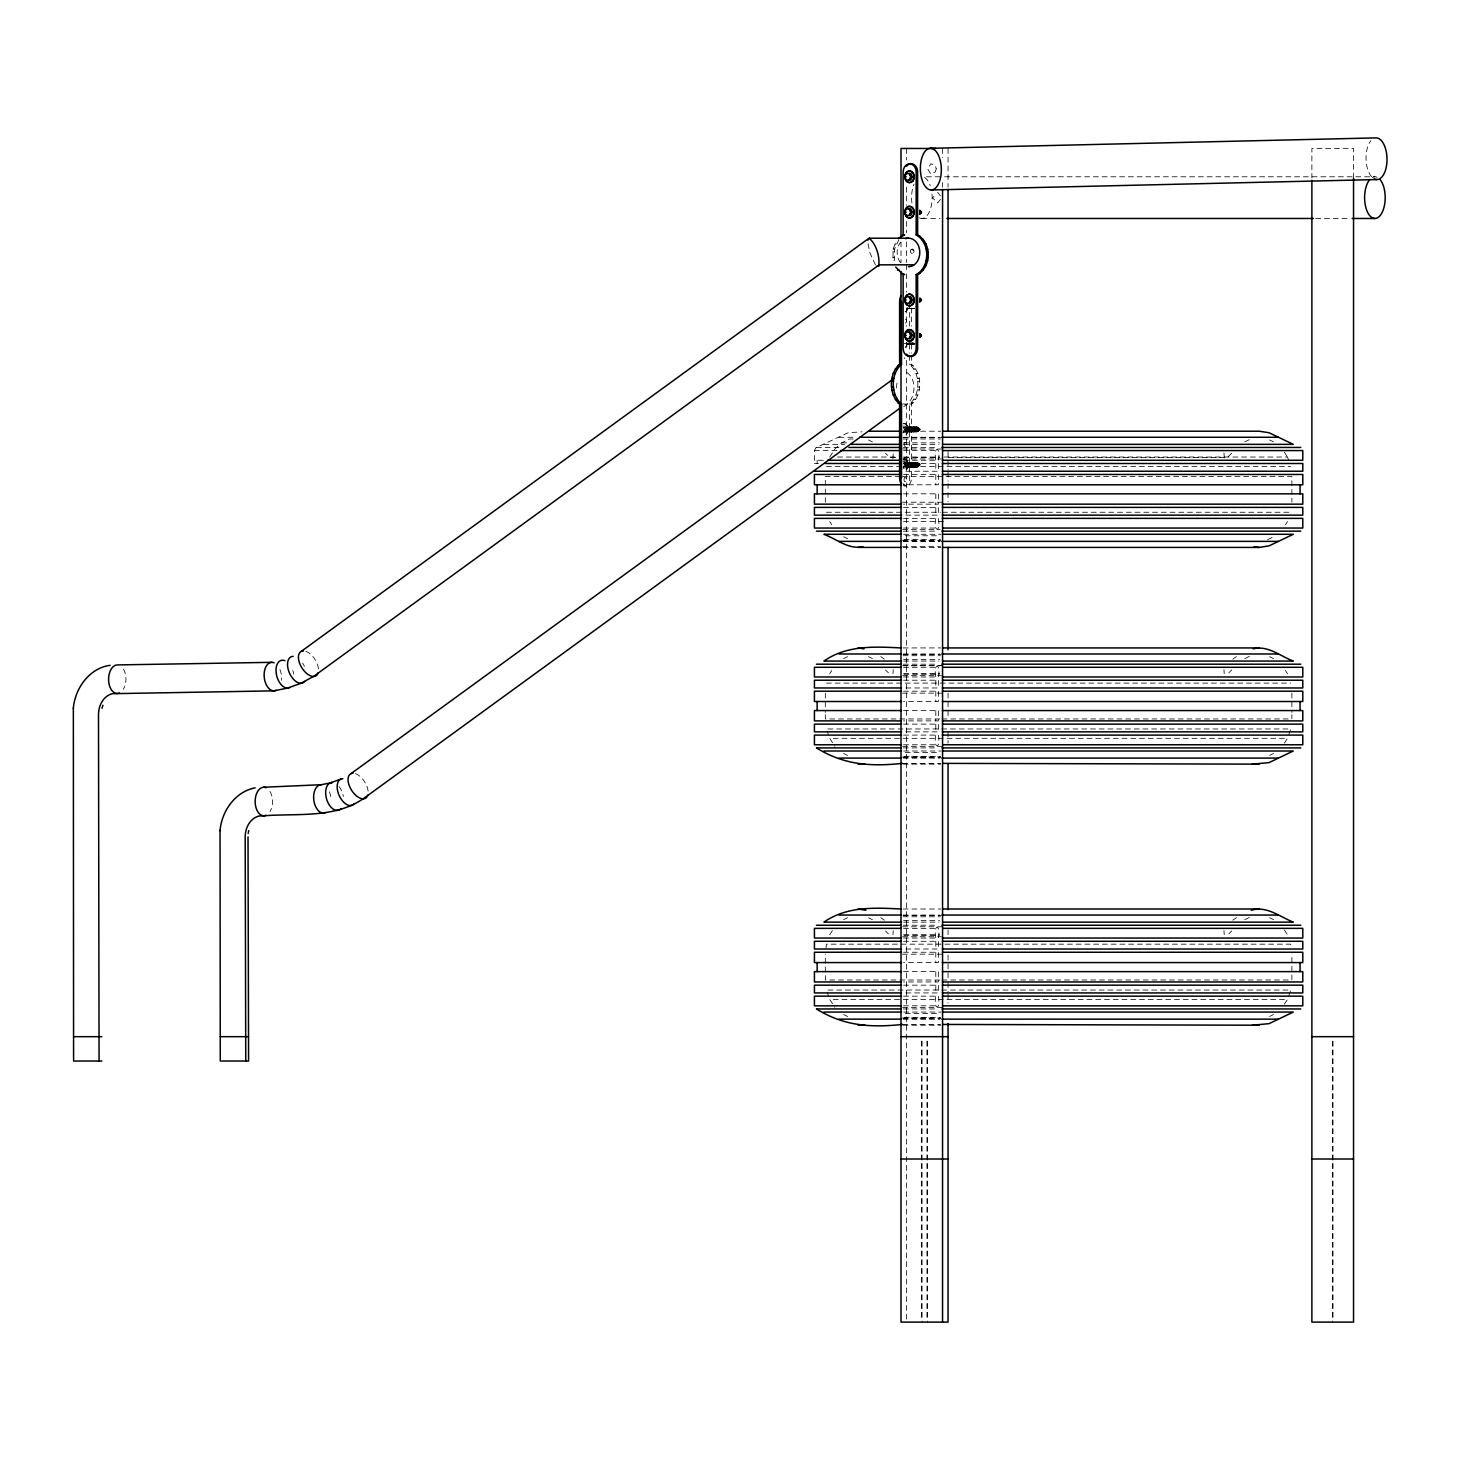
<?xml version="1.0" encoding="UTF-8"?>
<svg xmlns="http://www.w3.org/2000/svg" width="1460" height="1460" viewBox="0 0 1460 1460"><rect width="100%" height="100%" fill="white"/><g stroke="black" fill="none" stroke-linecap="round" stroke-linejoin="round"><path stroke-width="0.75" stroke-dasharray="5 3.75" d="M909.616 355.364L909.616 364.343L911.514 364.343C922.538 373.76 922.538 394.62 911.514 404.037L911.514 477.694A8.213 5.001 -90 0 1 907.81 485.633L904.616 485.906M916.332 464.481L916.953 466.452L918.869 466.014M916.935 464.517L917.099 465.685M917.135 464.499L917.3 465.758M918.431 430.189L918.541 429.003M917.482 465.868L918.358 463.769L919.034 464.426M919.088 464.207L918.924 465.849L918.833 464.645M919.544 464.663L917.811 466.488M892.881 458.951L893.228 452.892M892.991 673.662L893.228 669.611M892.991 934.71L893.228 930.677M896.312 388.031L897.48 379.801M903.32 485.633A8.213 5.001 -90 0 0 909.616 477.694L909.616 404.037C920.621 394.62 920.621 373.76 909.616 364.343M898.958 239.458L894.524 249.167L894.524 260.373L893.045 260.373L893.045 249.167L896.586 240.937M823.312 460.265L814.424 460.265L814.424 450.574L815.775 447.782L848.15 432.744L861.984 431.832M825.995 948.179L826.433 944.164L1290.768 944.164L1291.224 948.179M920.293 212.996L919.983 211.791M919.964 301.855A1.88 1.496 -90 0 0 919.855 298.132A2.044 1.624 -90 0 1 919.837 301.855L920.603 298.771M920.822 300.632L920.767 299.245M921.26 300.103L919.727 300.651M921.552 299.829L920.019 298.606A2.044 1.624 -90 0 1 919.709 301.563L921.862 300.03L919.745 298.296A2.446 1.935 -90 0 1 919.891 301.417L919.983 301.38M919.764 335.526L920.877 334.504M921.041 334.559L919.891 334.431A2.446 1.935 -90 0 1 919.873 336.202L919.8 334.267M921.479 300.048L920.074 301.654M916.679 429.167L917.774 427.853L918.523 429.787M916.752 427.707L917.318 427.616A2.044 1.241 -90 0 0 915.876 430.152A2.044 1.241 -90 0 0 917.993 430.718A2.044 1.241 -90 0 0 917.245 427.415L918.942 428.82L917.774 430.919A2.446 1.496 -90 0 1 915.164 430.28A2.044 1.241 -90 0 1 916.606 427.415A2.044 1.241 -90 0 1 917.355 430.737L919.727 429.331L917.135 428.419M918.851 429.66L916.953 431.229M919.052 429.605L918.723 430.791A1.88 1.15 -90 0 1 916.679 430.079A1.88 1.15 -90 0 1 917.938 427.579A1.88 1.15 -90 0 1 918.632 430.627L918.449 430.627M917.008 464.134L917.701 466.306L919.362 465.594M917.19 464.554L917.792 463.221L918.084 465.211M917.683 464.189L918.011 465.138M918.541 464.353L917.957 463.805M917.227 466.598L919.69 464.937M911.04 249.751A2.026 1.807 -90 0 0 911.131 252.963C914.891 256.048 914.526 246.357 910.967 249.751M903.174 432.707L904.342 429.423L903.174 426.137M902.937 426.137L905.255 426.137L906.404 429.423L905.255 432.707L902.937 432.707M903.174 468.076L904.342 464.791L903.174 461.506M902.937 461.506L905.255 461.506L906.404 464.791L905.255 468.076L902.937 468.076M1288.815 734.581L1290.768 728.978L826.433 728.978L828.404 734.581M1288.815 995.647L1290.768 990.044L826.433 990.044L828.404 995.647M911.387 249.459L913.832 250.445A2.026 1.807 -90 0 1 913.851 252.051L912.902 253.182A2.08 1.861 -90 0 1 911.496 253.237L911.204 253.073M917.355 428.364L916.734 429.97L917.957 431.083M917.245 428.838L918.395 427.999M918.303 429.003L919.672 429.13M918.614 430.426L918.778 428.145M919.453 429.861L918.778 428.875M919.654 429.787L917.646 429.934M916.132 464.024L917.044 463.076M917.792 463.86L917.646 465.284M918.212 463.988L919.69 464.7M917.665 466.05L918.705 465.576M919.508 465.138L918.103 466.087M920.074 211.864L919.891 211.207A2.446 1.935 -90 0 1 919.873 213.014L920.019 213.288M920.165 211.864L920.895 212.321M919.891 211.298A2.044 1.624 -90 0 1 919.745 213.343L920.658 211.846M921.096 213.124L921.388 211.499L919.782 210.514A2.446 1.935 -90 0 1 919.891 213.561L921.132 212.521M919.745 301.18A2.044 1.624 -90 0 0 919.891 299.154A2.446 1.935 -90 0 1 919.873 300.851L921.333 300.304M921.005 335.727L919.818 336.749A2.446 1.935 -90 0 0 919.8 333.793L920.475 333.793M921.315 336.074L920.767 333.993M920.238 211.225L921.479 212.065L920.567 213.671M920.603 213.361L921.643 211.919M920.329 429.204L917.555 427.561M920.329 464.572L917.555 462.929M829.7 457.035L834.901 449.005L841.672 442.854L849.556 438.986L853.133 438.986M829.7 673.754L831.78 670.542M829.7 934.82L832.82 930.002M1285.42 524.797L1287.501 521.603M1284.38 743.14L1287.501 738.322L829.7 738.322L834.901 746.334M1284.38 1004.188L1287.501 999.388L829.7 999.388L834.901 1007.4M916.77 427.944L916.953 431.083M918.03 430.992A2.446 1.496 -90 0 0 917.135 427.013A2.446 1.496 -90 0 0 915.493 430.28A2.446 1.496 -90 0 0 918.03 430.992L918.614 429.915M919.581 429.97L917.446 429.915M916.77 463.295L916.095 465.411L917.519 466.598M917.957 464.134L918.723 463.55M921.041 212.758L919.709 213.47L920.913 212.996M921.041 335.964L920.256 336.548M920.858 336.658L921.479 335.399L920.074 337.023M940.368 199.418L937.648 203.013L932.611 197.921L936.389 193.505M1231.729 453.239L1227.404 457.454L945.806 457.454M1228.846 672.768L1231.729 669.957M1228.846 933.834L1231.729 931.024M904.214 431.448L917.154 431.448L919.289 428.93M920.202 213.744L921.789 212.339M920.457 301.417L921.789 300.194M921.789 335.545L919.69 336.913A2.044 1.624 -90 0 0 919.928 334.066L920.603 334.121M917.044 427.707L916.424 430.828L919.326 430.39M917.61 462.984L919.398 464.006L918.559 465.083M918.231 466.452L919.471 465.484M919.837 211.353L921.096 211.463M920.366 210.714L920.074 210.733A2.044 1.624 -90 0 1 919.709 213.726L921.242 212.813L920.11 213.525M903.685 406.555C916.314 400.697 917.938 377.136 904.999 371.552M902.755 403.945L905.346 404.037M1232.824 659.135L1236.456 656.562M1232.824 920.202L1236.456 917.628M917.482 431.339L920.293 429.678M917.482 466.689L920.293 465.028M1244.796 441.887L1250.709 438.986M843.643 658.606L847.585 656.671M1267.645 539.652L1273.558 536.751M1244.796 658.606L1250.709 655.704M843.643 919.672L847.585 917.738M1269.616 755.404L1273.558 753.47M1244.796 919.672L1250.709 916.77M1269.616 1016.47L1273.558 1014.536M920.932 213.288L919.709 213.945A2.044 1.624 -90 0 0 919.727 210.24A1.88 1.496 -90 0 1 919.964 214.018M919.8 298.917L920.092 298.99M921.096 300.778L919.764 300.851M920.567 336.877L919.709 337.151A2.044 1.624 -90 0 0 919.727 333.446A1.88 1.496 -90 0 1 919.964 337.224M917.3 427.962L918.997 428.638M918.723 428.2L918.212 428.455M916.752 463.076L917.318 462.966A2.044 1.241 -90 0 1 917.993 466.087A2.044 1.241 -90 0 1 915.876 465.503A2.044 1.241 -90 0 1 917.245 462.784L903.977 462.765M917.3 463.313L918.997 463.988M904.999 404.511L907.262 403.945M921.789 299.811L919.727 298.442L921.223 299.154M920.913 336.202L919.891 336.202M920.895 336.366L920.293 336.202M926.406 176.788L942.339 176.788M944.62 176.788L1374.9 176.788M921.844 218.471L940.058 218.471M1315.716 218.471L1349.861 218.471M894.761 243.929L896.239 243.929M893.045 249.167L894.524 249.167M892.772 251.813L894.232 251.813M892.772 257.708L894.232 257.708M919.946 336.329L921.479 335.143L920.202 333.975M904.214 343.611L915 343.611M911.204 365.438L913.12 365.438M913.942 368.869L915.84 368.869M916.022 373.358L917.938 373.358M917.355 378.578L919.252 378.578M917.555 381.243L919.471 381.243M917.555 387.137L919.471 387.137M917.355 389.802L919.252 389.802M916.022 395.021L917.938 395.021M913.942 399.511L915.84 399.511M911.204 402.942L913.12 402.942M909.616 404.037L911.514 404.037M903.977 427.397L916.935 427.397M904.342 429.423L906.404 429.423M903.12 431.211L940.824 431.211M838.952 437.27L853.023 437.27M903.284 437.27L939.674 437.27M903.12 437.671L940.824 437.671M903.138 438.986L940.441 438.986M841.672 442.854L849.063 442.854M903.576 442.854L939.565 442.854M823.914 444.351L844.701 444.351M903.703 444.351L939.054 444.351M816.432 447.454L840.084 447.454M903.32 447.454L937.521 447.454M902.627 449.005L944.547 449.005M814.424 450.574L838.259 450.574M903.539 450.574L936.517 450.574M837.511 457.035L896.75 457.035M903.521 457.035L939.638 457.035M944.146 457.035L1287.501 457.035L1289.454 462.637M895.564 457.454L889.815 457.454L885.49 453.239M903.995 457.454L939.254 457.454M902.663 458.951L941.408 458.951M903.539 460.265L938.342 460.265C941.116 445.848 933.086 445.884 935.805 460.265M814.424 463.495L818.586 463.495M903.539 463.495L938.342 463.495L938.342 471.233L903.539 471.233M904.342 464.791L906.404 464.791M826.433 466.379L901.002 466.379M903.174 466.379L1290.768 466.379M904.214 466.817L916.533 466.652M903.539 474.464L938.342 474.464L938.342 484.793L903.539 484.793M900.236 476.398L825.32 476.398L825.32 502.222M902.426 476.398L1291.881 476.398L1291.881 502.222M903.539 493.827L938.342 493.827L938.342 504.156L903.539 504.156M902.426 502.222L941.955 502.222M903.539 507.386L938.342 507.386L938.342 515.143L903.539 515.143M826.433 512.259L940.331 512.259M942.521 512.259L1290.768 512.259M903.539 518.373L938.342 518.373C941.116 532.79 933.086 532.754 935.805 518.373M903.521 521.603L944.146 521.603M903.539 528.045L936.517 528.045M902.627 529.615L940.13 529.615M903.32 531.166L937.521 531.166M903.703 534.287L941.262 534.287M905.218 535.784L938.908 535.784M904.141 539.652L940.404 539.652M902.499 540.2L940.532 540.2M903.12 540.966L940.824 540.966M903.284 541.368L939.674 541.368M902.499 546.661L940.532 546.661M903.12 547.427L940.824 547.427M903.12 647.93L940.824 647.93M903.284 653.989L939.674 653.989M903.12 654.39L940.824 654.39M903.138 655.704L940.441 655.704M903.576 659.573L939.565 659.573M903.703 661.07L939.054 661.07M903.32 664.19L937.521 664.19M903.211 665.577L941.828 665.577M902.627 665.742L944.547 665.742M903.539 667.293L936.517 667.293M903.521 673.754L939.638 673.754M903.995 674.173L939.254 674.173M902.663 675.67L941.408 675.67M903.539 676.984L938.342 676.984C941.116 662.566 933.086 662.603 935.805 676.984M903.539 680.214L938.342 680.214L938.342 687.97L903.539 687.97M826.433 683.097L1290.768 683.097M903.539 691.182L938.342 691.182L938.342 701.512L903.539 701.512M902.426 693.135L941.955 693.135M903.539 710.564L938.342 710.564L938.342 720.893L903.539 720.893M939.766 718.959L825.32 718.959L825.32 714.652M941.955 718.959L1291.881 718.959L1291.881 714.652M903.539 724.123L938.342 724.123L938.342 731.861L903.539 731.861M903.539 735.092L938.342 735.092C941.116 749.509 933.086 749.473 935.805 735.092M903.539 744.783L936.517 744.783M902.627 746.334L944.547 746.334M903.32 747.903L937.521 747.903M903.703 751.006L941.262 751.006M905.218 752.502L938.908 752.502M904.141 756.371L940.404 756.371M902.499 756.919L940.532 756.919M903.12 757.685L940.824 757.685M903.284 758.087L939.674 758.087M902.499 763.379L940.532 763.379M903.12 764.146L940.824 764.146M903.12 908.996L940.824 908.996M903.284 915.055L939.674 915.055M903.12 915.457L940.824 915.457M903.138 916.77L940.441 916.77M903.576 920.639L939.565 920.639M903.703 922.136L939.054 922.136M903.32 925.239L937.521 925.239M902.627 926.79L944.547 926.79M903.539 928.359L936.517 928.359M903.521 934.82L939.638 934.82M903.995 935.24L939.254 935.24M902.663 936.736L941.408 936.736M903.539 938.05L938.342 938.05C941.116 923.633 933.086 923.669 935.805 938.05M903.539 941.28L938.342 941.28L938.342 949.018L903.539 949.018M903.539 952.248L938.342 952.248L938.342 962.578L903.539 962.578M902.426 954.183L941.955 954.183M903.539 971.63L938.342 971.63L938.342 981.959L903.539 981.959M939.766 980.007L825.32 980.007L825.32 954.183M941.955 980.007L1291.881 980.007L1291.881 954.183M903.539 985.172L938.342 985.172L938.342 992.928L903.539 992.928M903.539 996.158L938.342 996.158C941.116 1010.576 933.086 1010.539 935.805 996.158M903.539 1005.83L936.517 1005.83M902.627 1007.4L944.547 1007.4M903.32 1008.951L937.521 1008.951M903.703 1012.072L941.262 1012.072M905.218 1013.568L938.908 1013.568M904.141 1017.438L940.404 1017.438M902.499 1017.985L940.532 1017.985M903.12 1018.752L940.824 1018.752M903.284 1019.153L939.674 1019.153M902.499 1024.446L940.532 1024.446M903.12 1025.212L940.824 1025.212M917.537 427.871L919.508 428.765L918.303 427.78M917.464 430.974L918.559 430.864M917.537 463.221L919.69 464.426M917.464 466.324L918.559 466.214M919.727 298.442L921.023 298.935M919.727 333.793L921.424 334.997M904.908 358.485L904.598 358.357A2.026 0.912 -90 0 1 904.196 357.682M1269.616 439.953L1273.558 441.887M868.463 439.953L872.405 441.887M1269.616 656.671L1273.558 658.606M843.643 536.751L847.585 538.685M868.463 656.671L872.405 658.606M1269.616 917.738L1273.558 919.672M843.643 753.47L847.585 755.404M868.463 917.738L872.405 919.672M843.643 1014.536L847.585 1016.47M917.318 427.634L919.398 428.656M917.957 466.434L917.227 466.214A2.446 1.496 -90 0 1 914.836 465.63A2.446 1.496 -90 0 1 916.497 462.382A2.446 1.496 -90 0 1 917.391 466.342L917.008 465.995A2.044 1.241 -90 0 0 916.278 462.784A2.044 1.241 -90 0 0 914.909 465.484A2.044 1.241 -90 0 0 917.026 466.087M920.311 212.85L919.727 212.813M921.223 334.523L919.964 333.647L921.789 335.161M880.745 656.562L884.377 659.135M880.745 917.628L884.377 920.202M921.826 212.01L920.129 210.495L920.877 211.499M885.49 669.957L888.373 672.768M885.49 931.024L888.373 933.834M920.293 210.66L921.023 211.079M920.074 298.515L920.895 300.176M920.074 333.865L921.077 334.705M937.648 192.227L940.368 195.822M875.416 264.826L869.758 252.47L867.806 242.378M1284.38 452.217L1287.501 457.035M1285.42 670.542L1287.501 673.754M1284.38 930.002L1287.501 934.82M829.7 521.603L831.78 524.797M918.705 430.226L918.176 428.784M918.084 465.375L919.289 464.28M920.767 334.596L920.895 335.526M1223.973 452.892L1224.338 458.951M1223.973 669.611L1224.21 673.662M1223.973 930.677L1224.21 934.71M1353.548 178.083L1353.548 148.464L1311.883 148.464L1311.883 178.083M1332.998 1041.199L1332.998 1161.266M1332.998 1163.529L1332.998 1319.84M1332.451 1041.199L1332.451 1161.266M1332.451 1163.529L1332.451 1322.103M1291.881 693.135L1291.881 712.498M948.051 148.464L948.051 187.208M948.051 451.56L948.051 458.404M948.051 460.685L948.051 469.792M948.051 472.073L948.051 481.18M948.051 483.461L948.051 490.305M948.051 492.586L948.051 501.692M948.051 693.117L948.051 718.192M948.051 731.861L948.051 743.268M948.051 930.13L948.051 934.692M948.051 955.205L948.051 980.262M948.051 982.543L948.051 991.668M948.051 993.932L948.051 1003.057M942.558 148.464L942.558 157.589M942.558 182.646L942.558 187.208M935.805 463.495L935.805 471.233M935.805 474.464L935.805 484.793M935.805 493.827L935.805 504.156M935.805 507.386L935.805 515.143M935.805 680.214L935.805 687.97M935.805 691.182L935.805 701.512M935.805 710.564L935.805 720.893M935.805 724.123L935.805 731.861M935.805 941.28L935.805 949.018M935.805 952.248L935.805 962.578M935.805 971.63L935.805 981.959M935.805 985.172L935.805 992.928M927.502 1041.199L927.502 1161.266M927.502 1163.529L927.502 1322.103M926.954 1041.199L926.954 1161.266M926.954 1163.529L926.954 1319.84M922.063 1041.199L922.063 1161.266M922.063 1163.529L922.063 1322.103M921.515 1041.199L921.515 1161.266M921.515 1163.529L921.515 1319.84M911.514 308.17L911.514 326.146M911.514 344.122L911.514 353.119M911.514 355.364L911.514 364.343M909.616 303.68L909.616 326.146M909.616 344.122L909.616 353.119M906.386 148.464L906.386 159.87M906.386 187.208L906.386 205.44M906.386 221.391L906.386 232.779M906.386 241.904L906.386 262.417M906.386 264.698L906.386 271.524M906.386 273.805L906.386 292.036M906.386 307.987L906.386 326.219M906.386 342.169L906.386 349.013M906.386 360.401L906.386 1319.822M901.002 241.904L901.002 262.417M825.32 693.135L825.32 712.498M817.144 460.265L817.144 463.495M905.364 319.101A2.044 1.369 -90 0 1 905.273 323.153M1371.597 176.788A20.841 10.476 88.7 0 1 1370.94 140.707M1372.236 177.5A20.841 10.293 -90 0 1 1377.565 177.5M924.508 177.5A20.841 10.293 -90 0 1 930.275 185.675M931.973 193.998A20.841 10.293 -90 0 1 919.18 217.759M911.916 203.013A20.841 10.293 -90 0 1 913.978 184.234M269.972 791.43A14.271 8.687 89.9 0 1 269.99 811.614M329.376 791.813A14.29 8.651 83.1 0 1 331.091 798.948M339.085 786.611A14.29 8.486 74.4 0 1 343.374 796.485M355.474 773.672A14.29 7.774 57.9 0 1 368.175 792.433M906.514 485.906A8.213 5.001 -90 0 1 902.973 483.497M917.701 430.992A2.446 1.496 -90 0 0 916.807 427.013A2.446 1.496 -90 0 0 915.164 430.28A2.044 1.241 -90 0 0 917.355 430.737M903.375 427.78A2.044 1.241 -90 0 1 905.036 428.09A2.044 1.241 -90 0 1 904.981 430.846A2.044 1.241 -90 0 1 903.32 431.01M903.247 423.783A5.84 3.559 -90 0 1 907.737 429.423A5.84 3.559 -90 0 1 903.247 435.062M903.74 423.783A5.84 3.559 -90 0 1 908.211 429.423A5.84 3.559 -90 0 1 903.74 435.062M903.375 463.13A2.044 1.241 -90 0 1 905.036 463.459A2.044 1.241 -90 0 1 904.981 466.214A2.044 1.241 -90 0 1 903.32 466.361M903.247 459.152A5.84 3.559 -90 0 1 907.737 464.791A5.84 3.559 -90 0 1 903.247 470.43M903.74 459.152A5.84 3.559 -90 0 1 908.211 464.791A5.84 3.559 -90 0 1 903.74 470.43M911.095 308.443A2.446 1.496 -90 0 0 912.226 308.516A2.446 1.496 -90 0 0 913.522 308.516A2.446 1.496 -90 0 0 914.489 308.516M913.029 308.443A2.446 1.496 -90 0 0 914.161 308.516A2.446 1.496 -90 0 0 914.361 308.626A2.446 1.496 -90 0 1 913.668 308.443M913.851 308.516A2.446 1.496 -90 0 1 912.701 308.443M910.109 308.443A2.446 1.496 -90 0 0 911.259 308.516A2.446 1.496 -90 0 0 912.555 308.516M911.587 308.516A2.446 1.496 -90 0 1 910.438 308.443M913.193 308.516A2.446 1.496 -90 0 1 912.062 308.443M911.898 308.516A2.446 1.496 -90 0 1 910.766 308.443A2.446 1.496 -90 0 1 909.47 308.443A2.446 1.496 -90 0 1 908.503 308.443A2.446 1.496 -90 0 1 907.207 308.443M908.996 308.516A2.446 1.496 -90 0 1 907.846 308.443A2.446 1.496 -90 0 1 906.879 308.443M910.93 308.516A2.446 1.496 -90 0 1 909.799 308.443M909.306 308.516A2.446 1.496 -90 0 1 908.175 308.443M909.963 308.516A2.446 1.496 -90 0 1 908.813 308.443M908.667 308.516A2.446 1.496 -90 0 1 907.536 308.443M907.609 307.731A5.84 3.559 -90 0 1 905.091 311.856M908.083 307.731A5.84 3.559 -90 0 1 905.583 311.856M910.492 342.99A2.446 1.496 -90 0 0 912.847 343.137A2.044 1.241 -90 0 0 914.234 343.501A2.446 1.496 -90 0 1 914.051 342.99A2.446 1.496 -90 0 1 911.788 342.99A2.446 1.496 -90 0 1 909.525 342.99A2.446 1.496 -90 0 1 907.262 342.99A2.044 1.241 -90 0 0 908.704 343.246M912.263 343.246A2.044 1.241 -90 0 1 910.748 343.155A2.446 1.496 -90 0 1 908.23 342.99A5.84 3.559 -90 0 1 905.583 347.224M912.591 343.246A2.044 1.241 -90 0 1 911.077 343.155A2.446 1.496 -90 0 1 908.868 342.99A2.044 1.241 -90 0 0 910.328 343.246M914.161 343.885A2.446 1.496 -90 0 1 912.427 342.99A2.446 1.496 -90 0 1 910.164 342.99A2.446 1.496 -90 0 1 907.901 342.99M914.197 343.246A2.044 1.241 -90 0 1 912.701 343.155A2.446 1.496 -90 0 0 914.489 343.885M914.179 343.575A2.446 1.496 -90 0 1 912.117 342.99A2.044 1.241 -90 0 0 913.558 343.246M913.887 343.246A2.044 1.241 -90 0 1 912.372 343.155A2.446 1.496 -90 0 1 909.854 342.99A2.044 1.241 -90 0 0 911.295 343.246M911.624 343.246A2.044 1.241 -90 0 1 910.109 343.155M910.821 342.99A2.446 1.496 -90 0 0 913.175 343.137A2.446 1.496 -90 0 0 914.434 344.012A2.446 1.496 -90 0 1 913.413 342.99M912.92 343.246A2.044 1.241 -90 0 1 911.405 343.155A2.446 1.496 -90 0 0 913.832 343.137M913.23 343.246A2.044 1.241 -90 0 1 911.733 343.155M909.033 343.246A2.044 1.241 -90 0 1 907.518 343.155A2.446 1.496 -90 0 0 909.945 343.137M911.569 343.137A2.446 1.496 -90 0 1 909.197 342.99A2.446 1.496 -90 0 1 906.934 342.99M910.967 343.246A2.044 1.241 -90 0 1 909.452 343.155M910.639 343.246A2.044 1.241 -90 0 1 909.142 343.155A2.446 1.496 -90 0 1 906.605 342.99A2.044 1.241 -90 0 0 908.065 343.246M908.649 343.137A2.446 1.496 -90 0 1 906.295 342.99M908.375 343.246A2.044 1.241 -90 0 1 906.879 343.155M909.671 343.246A2.044 1.241 -90 0 1 908.175 343.155M910 343.246A2.044 1.241 -90 0 1 908.485 343.155M914.325 343.812A2.446 1.496 -90 0 1 913.723 342.99A2.044 1.241 -90 0 0 914.252 343.593M907.609 343.1A5.84 3.559 -90 0 1 905.091 347.224M919.946 210.112A2.19 1.734 -90 0 1 919.636 214.31M919.727 209.857A2.446 1.935 -90 0 1 919.855 214.383M919.672 210.167A2.446 1.935 -90 0 1 919.362 214.383M919.946 333.3A2.19 1.734 -90 0 1 919.636 337.515M919.727 333.062A2.446 1.935 -90 0 1 919.855 337.588M919.672 333.373A2.446 1.935 -90 0 1 919.362 337.588M919.891 334.504A2.044 1.624 -90 0 1 919.745 336.53M919.727 297.712A2.446 1.935 -90 0 1 919.855 302.22M123.479 669.1A14.271 8.687 -89.3 0 1 123.334 689.284M279.918 669.447A14.29 8.669 83.9 0 1 281.524 680.287M292.803 670.542A14.29 8.486 74.4 0 1 293.734 674.155M302.64 663.095A14.29 8.194 65.9 0 1 304.428 666.344M305.834 651.342A14.29 7.774 57.9 0 1 318.535 670.103M900.455 262.563A14.271 11.315 90 0 1 900.455 242.378M936.225 168.812L935.349 171.86L930.786 174.032L927.72 169.013L930.786 163.739L935.349 165.728L936.225 168.812M904.598 442.471L904.415 442.672A2.026 0.912 -90 0 0 904.032 444.534A2.026 0.912 -90 0 0 904.58 446.176L904.908 446.34A2.044 1.369 -90 0 0 906.496 444.114A2.044 1.369 -90 0 0 904.652 442.416L904.598 442.471M904.598 477.821L904.415 478.022A2.026 0.912 -90 0 0 904.032 479.884A2.026 0.912 -90 0 0 904.58 481.545L904.908 481.69A2.044 1.369 -90 0 0 906.496 479.482A2.044 1.369 -90 0 0 904.652 477.785L904.598 477.821M912.847 430.992A2.446 1.496 -90 0 0 911.952 427.013A2.446 1.496 -90 0 0 910.31 430.28A2.446 1.496 -90 0 0 912.847 430.992M912.5 430.737A2.044 1.241 -90 0 0 911.752 427.415A2.044 1.241 -90 0 0 910.383 430.134A2.044 1.241 -90 0 0 912.5 430.737M912.828 430.737A2.044 1.241 -90 0 0 912.08 427.415A2.044 1.241 -90 0 0 910.712 430.134A2.446 1.496 -90 0 0 913.175 430.992A2.446 1.496 -90 0 0 912.281 427.013A2.446 1.496 -90 0 0 910.639 430.28A2.044 1.241 -90 0 0 912.828 430.737M914.799 430.992A2.446 1.496 -90 0 0 913.905 427.013A2.446 1.496 -90 0 0 912.245 430.28A2.446 1.496 -90 0 0 914.799 430.992M914.434 430.737A2.044 1.241 -90 0 0 913.705 427.415A2.044 1.241 -90 0 0 912.317 430.134A2.044 1.241 -90 0 0 914.434 430.737M914.763 430.737A2.044 1.241 -90 0 0 914.015 427.415A2.044 1.241 -90 0 0 912.646 430.134A2.044 1.241 -90 0 0 914.763 430.737M914.471 430.992A2.446 1.496 -90 0 0 913.577 427.013A2.446 1.496 -90 0 0 911.934 430.28A2.446 1.496 -90 0 0 914.471 430.992M914.124 430.737A2.044 1.241 -90 0 0 913.376 427.415A2.044 1.241 -90 0 0 912.007 430.134A2.044 1.241 -90 0 0 914.124 430.737M911.88 430.992A2.446 1.496 -90 0 0 910.985 427.013A2.446 1.496 -90 0 0 909.343 430.28A2.446 1.496 -90 0 0 911.88 430.992M911.533 430.737A2.044 1.241 -90 0 0 910.784 427.415A2.044 1.241 -90 0 0 909.416 430.134A2.044 1.241 -90 0 0 911.533 430.737M911.861 430.737A2.044 1.241 -90 0 0 911.113 427.415A2.044 1.241 -90 0 0 909.744 430.134A2.446 1.496 -90 0 0 912.208 430.992A2.446 1.496 -90 0 0 911.314 427.013A2.446 1.496 -90 0 0 909.671 430.28A2.044 1.241 -90 0 0 911.861 430.737M914.142 430.992A2.446 1.496 -90 0 0 913.248 427.013A2.446 1.496 -90 0 0 911.606 430.28A2.446 1.496 -90 0 0 914.142 430.992M913.796 430.737A2.044 1.241 -90 0 0 913.048 427.415A2.044 1.241 -90 0 0 911.679 430.134A2.044 1.241 -90 0 0 913.796 430.737M913.157 430.737A2.044 1.241 -90 0 0 912.409 427.415A2.044 1.241 -90 0 0 911.022 430.134A2.044 1.241 -90 0 0 913.157 430.737M913.504 430.992A2.446 1.496 -90 0 0 912.61 427.013A2.446 1.496 -90 0 0 910.967 430.28A2.446 1.496 -90 0 0 913.504 430.992M913.467 430.737A2.044 1.241 -90 0 0 912.719 427.415A2.044 1.241 -90 0 0 911.35 430.134A2.044 1.241 -90 0 0 913.467 430.737M912.536 430.992A2.446 1.496 -90 0 0 911.642 427.013A2.446 1.496 -90 0 0 909.981 430.28A2.446 1.496 -90 0 0 912.536 430.992M909.616 430.992A2.446 1.496 -90 0 0 908.722 427.013A2.446 1.496 -90 0 0 907.08 430.28A2.446 1.496 -90 0 0 909.616 430.992M909.27 430.737A2.044 1.241 -90 0 0 908.521 427.415A2.044 1.241 -90 0 0 907.153 430.134A2.044 1.241 -90 0 0 909.27 430.737M911.569 430.992A2.446 1.496 -90 0 0 910.675 427.013A2.446 1.496 -90 0 0 909.014 430.28A2.446 1.496 -90 0 0 911.569 430.992M911.204 430.737A2.044 1.241 -90 0 0 910.456 427.415A2.044 1.241 -90 0 0 909.087 430.134A2.044 1.241 -90 0 0 911.204 430.737M911.241 430.992A2.446 1.496 -90 0 0 910.346 427.013A2.446 1.496 -90 0 0 908.704 430.28A2.446 1.496 -90 0 0 911.241 430.992M910.894 430.737A2.044 1.241 -90 0 0 910.146 427.415A2.044 1.241 -90 0 0 908.759 430.134A2.044 1.241 -90 0 0 910.894 430.737M908.649 430.992A2.446 1.496 -90 0 0 907.755 427.013A2.446 1.496 -90 0 0 906.112 430.28A2.446 1.496 -90 0 0 908.649 430.992M908.303 430.737A2.044 1.241 -90 0 0 907.554 427.415A2.044 1.241 -90 0 0 906.186 430.134A2.044 1.241 -90 0 0 908.303 430.737M908.613 430.737A2.044 1.241 -90 0 0 907.883 427.415A2.044 1.241 -90 0 0 906.496 430.134A2.044 1.241 -90 0 0 908.613 430.737M908.978 430.992A2.446 1.496 -90 0 0 908.083 427.013A2.446 1.496 -90 0 0 906.423 430.28A2.446 1.496 -90 0 0 908.978 430.992M908.941 430.737A2.044 1.241 -90 0 0 908.193 427.415A2.044 1.241 -90 0 0 906.824 430.134A2.446 1.496 -90 0 0 909.288 430.992A2.446 1.496 -90 0 0 908.394 427.013A2.446 1.496 -90 0 0 906.751 430.28A2.044 1.241 -90 0 0 908.941 430.737M910.565 430.737A2.044 1.241 -90 0 0 909.817 427.415A2.044 1.241 -90 0 0 908.448 430.134A2.044 1.241 -90 0 0 910.565 430.737M909.945 430.992A2.446 1.496 -90 0 0 909.051 427.013A2.446 1.496 -90 0 0 907.408 430.28A2.446 1.496 -90 0 0 909.945 430.992M909.909 430.737A2.044 1.241 -90 0 0 909.16 427.415A2.044 1.241 -90 0 0 907.792 430.134A2.446 1.496 -90 0 0 910.273 430.992A2.446 1.496 -90 0 0 909.379 427.013A2.446 1.496 -90 0 0 907.718 430.28A2.044 1.241 -90 0 0 909.909 430.737M910.584 430.992A2.446 1.496 -90 0 0 909.689 427.013A2.446 1.496 -90 0 0 908.047 430.28A2.446 1.496 -90 0 0 910.584 430.992M910.237 430.737A2.044 1.241 -90 0 0 909.489 427.415A2.044 1.241 -90 0 0 908.12 430.134A2.044 1.241 -90 0 0 910.237 430.737M918.303 430.828A2.19 1.332 -90 0 0 917.5 427.269A2.19 1.332 -90 0 0 916.022 430.189A2.19 1.332 -90 0 0 918.303 430.828M916.095 430.992A2.446 1.496 -90 0 0 915.201 427.013A2.446 1.496 -90 0 0 913.54 430.28A2.446 1.496 -90 0 0 916.095 430.992M915.73 430.737A2.044 1.241 -90 0 0 915 427.415A2.044 1.241 -90 0 0 913.613 430.134A2.044 1.241 -90 0 0 915.73 430.737M916.059 430.737A2.044 1.241 -90 0 0 915.311 427.415A2.044 1.241 -90 0 0 913.942 430.134A2.044 1.241 -90 0 0 916.059 430.737M915.128 430.992A2.446 1.496 -90 0 0 914.234 427.013A2.446 1.496 -90 0 0 912.573 430.28A2.446 1.496 -90 0 0 915.128 430.992M915.438 430.992A2.446 1.496 -90 0 0 914.544 427.013A2.446 1.496 -90 0 0 912.902 430.28A2.446 1.496 -90 0 0 915.438 430.992M915.42 430.737A2.044 1.241 -90 0 0 914.672 427.415A2.044 1.241 -90 0 0 913.303 430.134A2.446 1.496 -90 0 0 915.767 430.992A2.446 1.496 -90 0 0 914.872 427.013A2.446 1.496 -90 0 0 913.23 430.28A2.044 1.241 -90 0 0 915.42 430.737M917.391 430.992A2.446 1.496 -90 0 0 916.497 427.013A2.446 1.496 -90 0 0 914.836 430.28A2.446 1.496 -90 0 0 917.391 430.992M917.026 430.737A2.044 1.241 -90 0 0 916.278 427.415A2.044 1.241 -90 0 0 914.909 430.134A2.044 1.241 -90 0 0 917.026 430.737M916.734 430.992A2.446 1.496 -90 0 0 915.84 427.013A2.446 1.496 -90 0 0 914.197 430.28A2.446 1.496 -90 0 0 916.734 430.992M916.387 430.737A2.044 1.241 -90 0 0 915.639 427.415A2.044 1.241 -90 0 0 914.27 430.134A2.044 1.241 -90 0 0 916.387 430.737M917.062 430.992A2.446 1.496 -90 0 0 916.168 427.013A2.446 1.496 -90 0 0 914.526 430.28A2.446 1.496 -90 0 0 917.062 430.992M916.716 430.737A2.044 1.241 -90 0 0 915.967 427.415A2.044 1.241 -90 0 0 914.58 430.134A2.044 1.241 -90 0 0 916.716 430.737M905.62 430.718A2.044 1.241 -90 0 0 904.853 427.415A2.044 1.241 -90 0 0 903.503 430.152A2.044 1.241 -90 0 0 905.62 430.718M912.847 466.342A2.446 1.496 -90 0 0 911.952 462.382A2.446 1.496 -90 0 0 910.31 465.63A2.446 1.496 -90 0 0 912.847 466.342M912.5 466.087A2.044 1.241 -90 0 0 911.752 462.784A2.044 1.241 -90 0 0 910.383 465.484A2.044 1.241 -90 0 0 912.5 466.087M912.828 466.087A2.044 1.241 -90 0 0 912.08 462.784A2.044 1.241 -90 0 0 910.712 465.484A2.446 1.496 -90 0 0 913.175 466.342A2.446 1.496 -90 0 0 912.281 462.382A2.446 1.496 -90 0 0 910.639 465.63A2.044 1.241 -90 0 0 912.828 466.087M914.799 466.342A2.446 1.496 -90 0 0 913.905 462.382A2.446 1.496 -90 0 0 912.245 465.63A2.446 1.496 -90 0 0 914.799 466.342M914.434 466.087A2.044 1.241 -90 0 0 913.705 462.784A2.044 1.241 -90 0 0 912.317 465.484A2.044 1.241 -90 0 0 914.434 466.087M915.091 466.087A2.044 1.241 -90 0 0 914.343 462.784A2.044 1.241 -90 0 0 912.974 465.484A2.446 1.496 -90 0 0 915.438 466.342A2.446 1.496 -90 0 0 914.544 462.382A2.446 1.496 -90 0 0 912.902 465.63A2.044 1.241 -90 0 0 915.091 466.087M914.471 466.342A2.446 1.496 -90 0 0 913.577 462.382A2.446 1.496 -90 0 0 911.934 465.63A2.446 1.496 -90 0 0 914.471 466.342M914.124 466.087A2.044 1.241 -90 0 0 913.376 462.784A2.044 1.241 -90 0 0 912.007 465.484A2.044 1.241 -90 0 0 914.124 466.087M911.88 466.342A2.446 1.496 -90 0 0 910.985 462.382A2.446 1.496 -90 0 0 909.343 465.63A2.446 1.496 -90 0 0 911.88 466.342M911.533 466.087A2.044 1.241 -90 0 0 910.784 462.784A2.044 1.241 -90 0 0 909.416 465.484A2.044 1.241 -90 0 0 911.533 466.087M911.861 466.087A2.044 1.241 -90 0 0 911.113 462.784A2.044 1.241 -90 0 0 909.744 465.484A2.446 1.496 -90 0 0 912.208 466.342A2.446 1.496 -90 0 0 911.314 462.382A2.446 1.496 -90 0 0 909.671 465.63A2.044 1.241 -90 0 0 911.861 466.087M914.142 466.342A2.446 1.496 -90 0 0 913.248 462.382A2.446 1.496 -90 0 0 911.606 465.63A2.446 1.496 -90 0 0 914.142 466.342M913.796 466.087A2.044 1.241 -90 0 0 913.048 462.784A2.044 1.241 -90 0 0 911.679 465.484A2.044 1.241 -90 0 0 913.796 466.087M913.157 466.087A2.044 1.241 -90 0 0 912.409 462.784A2.044 1.241 -90 0 0 911.022 465.484A2.044 1.241 -90 0 0 913.157 466.087M913.832 466.342A2.446 1.496 -90 0 0 912.938 462.382A2.446 1.496 -90 0 0 911.277 465.63A2.446 1.496 -90 0 0 913.832 466.342M913.467 466.087A2.044 1.241 -90 0 0 912.719 462.784A2.044 1.241 -90 0 0 911.35 465.484A2.044 1.241 -90 0 0 913.467 466.087M912.536 466.342A2.446 1.496 -90 0 0 911.642 462.382A2.446 1.496 -90 0 0 909.981 465.63A2.446 1.496 -90 0 0 912.536 466.342M909.616 466.342A2.446 1.496 -90 0 0 908.722 462.382A2.446 1.496 -90 0 0 907.08 465.63A2.446 1.496 -90 0 0 909.616 466.342M909.598 466.087A2.044 1.241 -90 0 0 908.85 462.784A2.044 1.241 -90 0 0 907.463 465.484A2.446 1.496 -90 0 0 909.945 466.342A2.446 1.496 -90 0 0 909.051 462.382A2.446 1.496 -90 0 0 907.408 465.63A2.044 1.241 -90 0 0 909.598 466.087M911.569 466.342A2.446 1.496 -90 0 0 910.675 462.382A2.446 1.496 -90 0 0 909.014 465.63A2.446 1.496 -90 0 0 911.569 466.342M911.204 466.087A2.044 1.241 -90 0 0 910.456 462.784A2.044 1.241 -90 0 0 909.087 465.484A2.044 1.241 -90 0 0 911.204 466.087M911.241 466.342A2.446 1.496 -90 0 0 910.346 462.382A2.446 1.496 -90 0 0 908.704 465.63A2.446 1.496 -90 0 0 911.241 466.342M910.894 466.087A2.044 1.241 -90 0 0 910.146 462.784A2.044 1.241 -90 0 0 908.759 465.484A2.044 1.241 -90 0 0 910.894 466.087M908.649 466.342A2.446 1.496 -90 0 0 907.755 462.382A2.446 1.496 -90 0 0 906.112 465.63A2.446 1.496 -90 0 0 908.649 466.342M908.303 466.087A2.044 1.241 -90 0 0 907.554 462.784A2.044 1.241 -90 0 0 906.186 465.484A2.044 1.241 -90 0 0 908.303 466.087M908.613 466.087A2.044 1.241 -90 0 0 907.883 462.784A2.044 1.241 -90 0 0 906.496 465.484A2.044 1.241 -90 0 0 908.613 466.087M908.978 466.342A2.446 1.496 -90 0 0 908.083 462.382A2.446 1.496 -90 0 0 906.423 465.63A2.446 1.496 -90 0 0 908.978 466.342M908.941 466.087A2.044 1.241 -90 0 0 908.193 462.784A2.044 1.241 -90 0 0 906.824 465.484A2.446 1.496 -90 0 0 909.288 466.342A2.446 1.496 -90 0 0 908.394 462.382A2.446 1.496 -90 0 0 906.751 465.63A2.044 1.241 -90 0 0 908.941 466.087M910.565 466.087A2.044 1.241 -90 0 0 909.817 462.784A2.044 1.241 -90 0 0 908.448 465.484A2.044 1.241 -90 0 0 910.565 466.087M909.909 466.087A2.044 1.241 -90 0 0 909.16 462.784A2.044 1.241 -90 0 0 907.792 465.484A2.446 1.496 -90 0 0 910.273 466.342A2.446 1.496 -90 0 0 909.379 462.382A2.446 1.496 -90 0 0 907.718 465.63A2.044 1.241 -90 0 0 909.909 466.087M910.584 466.342A2.446 1.496 -90 0 0 909.689 462.382A2.446 1.496 -90 0 0 908.047 465.63A2.446 1.496 -90 0 0 910.584 466.342M910.237 466.087A2.044 1.241 -90 0 0 909.489 462.784A2.044 1.241 -90 0 0 908.12 465.484A2.044 1.241 -90 0 0 910.237 466.087M918.632 465.995A1.88 1.15 -90 0 0 917.938 462.929A1.88 1.15 -90 0 0 916.679 465.448A1.88 1.15 -90 0 0 918.632 465.995M918.303 466.178A2.19 1.332 -90 0 0 917.5 462.637A2.19 1.332 -90 0 0 916.022 465.539A2.19 1.332 -90 0 0 918.303 466.178M916.095 466.342A2.446 1.496 -90 0 0 915.201 462.382A2.446 1.496 -90 0 0 913.54 465.63A2.446 1.496 -90 0 0 916.095 466.342M915.73 466.087A2.044 1.241 -90 0 0 915 462.784A2.044 1.241 -90 0 0 913.613 465.484A2.044 1.241 -90 0 0 915.73 466.087M916.059 466.087A2.044 1.241 -90 0 0 915.311 462.784A2.044 1.241 -90 0 0 913.942 465.484A2.446 1.496 -90 0 0 916.405 466.342A2.446 1.496 -90 0 0 915.511 462.382A2.446 1.496 -90 0 0 913.869 465.63A2.044 1.241 -90 0 0 916.059 466.087M918.03 466.342A2.446 1.496 -90 0 0 917.135 462.382A2.446 1.496 -90 0 0 915.493 465.63A2.446 1.496 -90 0 0 918.03 466.342M917.701 466.342A2.446 1.496 -90 0 0 916.807 462.382A2.446 1.496 -90 0 0 915.164 465.63A2.446 1.496 -90 0 0 917.701 466.342M917.355 466.087A2.044 1.241 -90 0 0 916.606 462.784A2.044 1.241 -90 0 0 915.237 465.484A2.044 1.241 -90 0 0 917.355 466.087M915.128 466.342A2.446 1.496 -90 0 0 914.234 462.382A2.446 1.496 -90 0 0 912.573 465.63A2.446 1.496 -90 0 0 915.128 466.342M915.42 466.087A2.044 1.241 -90 0 0 914.672 462.784A2.044 1.241 -90 0 0 913.303 465.484A2.446 1.496 -90 0 0 915.767 466.342A2.446 1.496 -90 0 0 914.872 462.382A2.446 1.496 -90 0 0 913.23 465.63A2.044 1.241 -90 0 0 915.42 466.087M916.387 466.087A2.044 1.241 -90 0 0 915.639 462.784A2.044 1.241 -90 0 0 914.27 465.484A2.044 1.241 -90 0 0 916.387 466.087M917.062 466.342A2.446 1.496 -90 0 0 916.168 462.382A2.446 1.496 -90 0 0 914.526 465.63A2.446 1.496 -90 0 0 917.062 466.342M916.716 466.087A2.044 1.241 -90 0 0 915.967 462.784A2.044 1.241 -90 0 0 914.58 465.484A2.044 1.241 -90 0 0 916.716 466.087M905.62 466.087A2.044 1.241 -90 0 0 904.853 462.784A2.044 1.241 -90 0 0 903.503 465.503A2.044 1.241 -90 0 0 905.62 466.087M919.636 302.165A2.19 1.734 -90 0 0 919.946 297.95A2.446 1.935 -90 0 1 919.617 302.22"/><path stroke-width="1.5" d="M73.328 708.337C75.008 688.335 89.37 668.078 110.175 665.286M220.022 830.667C221.701 811.176 235.17 791.63 255.153 787.852M248.2 833.477L248.729 830.612M73.347 708.009L73.584 1061.037L101.89 1061.037M220.04 830.339L220.278 1061.037L248.583 1061.037L248.018 836.945M901.514 477.694L901.514 404.037L899.615 404.037C888.592 394.62 888.592 373.76 899.615 364.343L901.514 364.343L901.514 301.435M901.514 404.037C890.509 394.62 890.509 373.76 901.514 364.343M895.673 267.089L903.138 274.608L903.138 348.265A8.213 6.515 -90 0 0 909.653 356.495L911.332 356.204A8.213 6.515 -90 0 0 916.168 348.265L916.168 274.608C930.275 266.924 930.275 242.615 916.168 234.932L916.168 172.006A8.213 6.515 -90 0 0 909.653 163.794A8.213 6.515 -90 0 0 903.138 172.006L903.138 234.932L898.685 238.309M916.168 274.608L917.628 274.608C931.754 266.924 931.754 242.615 917.628 234.932L916.168 234.932M102.036 708.301L102.912 705.253M867.897 240.097L869.211 238.199L908.467 238.199M904.652 176.806L906.167 173.521L910.766 173.521L912.263 176.806L910.766 180.073L906.167 180.073L904.652 176.806L906.24 176.806M909.178 180.073L910.675 176.806L909.178 173.521M904.652 212.156L906.167 208.871L910.766 208.871L912.263 212.156L910.766 215.441L906.167 215.441L904.652 212.156L906.24 212.156M909.178 215.441L910.675 212.156L909.178 208.871M904.652 299.993L906.167 296.709L910.766 296.709L912.263 299.993L910.766 303.279L906.167 303.279L904.652 299.993L906.24 299.993M909.178 303.279L910.675 299.993L909.178 296.709M904.652 335.362L906.167 332.077L910.766 332.077L912.263 335.362L910.766 338.647L906.167 338.647L904.652 335.362L906.24 335.362M909.178 338.647L910.675 335.362L909.178 332.077M301.326 651.342L868.39 238.673M350.984 773.672L891.969 379.965M899.725 408.362L363.175 798.821C333.884 818.604 297.128 813.22 263.84 815.793L259.15 816.012A21.334 16.918 90 0 0 245.189 837.018L245.754 1061.037M902.517 236.009L904.598 234.932L903.138 234.932M901.495 661.07L823.914 661.07C846.782 645.156 874.175 646.579 900.838 647.93M943.525 534.287L1293.286 534.287L1269.05 545.876L1259.177 547.427L943.014 547.427M901.495 922.136L823.914 922.136C846.782 906.222 874.175 907.645 900.838 908.996M943.525 751.006L1293.286 751.006L1269.05 762.613L1252.351 764.146M943.525 1012.072L1293.286 1012.072L1269.05 1023.661L1252.351 1025.212M330.07 782.998L340.746 779.147M263.822 787.232L321.31 784.714L332.223 782.523A14.29 8.486 74.4 0 0 326.912 800.08A14.29 8.486 74.4 0 0 341.147 808.566M901.495 534.287L823.914 534.287C836.58 538.923 848.625 549.909 862.97 546.661M1253.246 648.861C1267.919 645.083 1280.365 656.233 1293.286 661.07L943.525 661.07M901.039 747.903L816.432 747.903C844.008 764.967 870.361 766.719 902.499 763.379M1251.275 910.237C1266.605 905.547 1279.854 916.789 1293.286 922.136L943.525 922.136M901.039 1008.951L816.432 1008.951C844.008 1026.033 870.361 1027.785 902.499 1024.446M930.495 148.318L1376.141 137.897A20.841 10.476 88.7 0 1 1386.964 161.421A20.841 10.476 88.7 0 1 1374.17 178.868M931.243 189.982A20.841 10.476 88.7 0 0 939.747 158.702A20.841 10.476 88.7 0 0 921.589 158.757A20.841 10.476 88.7 0 0 931.243 189.982L1376.889 179.562M271.907 662.329L117.366 664.92A14.271 8.687 -89.3 0 0 108.642 681.053A14.271 8.687 -89.3 0 0 119.41 692.989M935.97 148.464L901.002 148.464L901.002 237.341M910.675 176.806L912.263 176.806M910.675 212.156L912.263 212.156M946.901 218.471L1313.434 218.471M1352.142 218.471L1374.9 218.471M918.249 236.009L919.709 236.009M921.808 239.458L923.267 239.458M924.527 243.929L926.005 243.929M926.242 249.167L927.72 249.167M926.534 251.813L927.994 251.813M926.534 257.708L927.994 257.708M926.242 260.373L927.72 260.373M914.124 264.826L879.23 264.826L313.535 676.491L300.796 683.317L287.492 688.116L273.823 690.854L112.456 693.683A21.334 16.918 -90 0 0 98.495 714.688L99.061 1061.037M924.527 265.592L926.005 265.592M897.498 270.082L898.958 270.082M921.808 270.082L923.267 270.082M918.249 273.531L919.709 273.531M903.138 274.608L904.598 274.608L902.517 273.531M910.675 299.993L912.263 299.993M910.675 335.362L912.263 335.362M898.01 365.438L899.926 365.438M895.29 368.869L897.188 368.869M893.192 373.358L895.108 373.358M891.877 378.578L893.775 378.578M891.659 381.243L893.575 381.243M891.659 387.137L893.575 387.137M891.877 389.802L893.775 389.802M893.192 395.021L895.108 395.021M895.29 399.511L897.188 399.511M898.01 402.942L899.926 402.942M869.32 431.211L900.838 431.211M943.014 431.211L1259.177 431.211L1269.05 432.744L1293.286 444.351L943.525 444.351M859.593 437.27L901.112 437.27M941.955 437.27L1278.248 437.27M851.089 444.351L899.287 444.351M848.88 447.454L901.039 447.454M942.01 447.454L1300.769 447.454M840.486 450.574L899.141 450.574M943.306 450.574L1302.794 450.574L1302.794 460.265L942.357 460.265M827.564 460.265L899.232 460.265M824.955 463.495L899.232 463.495M942.357 463.495L1302.794 463.495L1302.794 471.233L942.357 471.233M814.424 471.233L899.232 471.233M899.232 474.464L814.424 474.464L814.424 484.793L901.514 484.793M942.357 474.464L1302.794 474.464L1302.794 484.793L942.357 484.793M901.514 493.827L814.424 493.827L814.424 504.156L901.514 504.156M942.357 493.827L1302.794 493.827L1302.794 504.156L942.357 504.156M901.514 507.386L814.424 507.386L814.424 515.143L901.514 515.143M942.357 507.386L1302.794 507.386L1302.794 515.143L942.357 515.143M901.514 518.373L814.424 518.373L814.424 528.045L901.331 528.045M942.357 518.373L1302.794 518.373L1302.794 528.045L943.306 528.045M816.432 531.166L901.039 531.166M942.01 531.166L1300.769 531.166M838.952 541.368L901.112 541.368M941.955 541.368L1278.248 541.368M858.024 547.427L900.838 547.427M943.014 647.93L1259.177 647.93M838.952 653.989L901.112 653.989M941.955 653.989L1278.248 653.989M816.432 664.19L901.039 664.19M942.01 664.19L1300.769 664.19M901.331 667.293L814.424 667.293L814.424 676.984L901.514 676.984M943.306 667.293L1302.794 667.293L1302.794 676.984L942.357 676.984M901.514 680.214L814.424 680.214L814.424 687.97L901.514 687.97M942.357 680.214L1302.794 680.214L1302.794 687.97L942.357 687.97M901.514 691.182L814.424 691.182L814.424 701.512L901.514 701.512M942.357 691.182L1302.794 691.182L1302.794 701.512L942.357 701.512M901.514 710.564L814.424 710.564L814.424 720.893L901.514 720.893M942.357 710.564L1302.794 710.564L1302.794 720.893L942.357 720.893M901.514 724.123L814.424 724.123L814.424 731.861L901.514 731.861M942.357 724.123L1302.794 724.123L1302.794 731.861L942.357 731.861M901.514 735.092L814.424 735.092L814.424 744.783L901.331 744.783M942.357 735.092L1302.794 735.092L1302.794 744.783L943.306 744.783M942.01 747.903L1300.769 747.903M823.914 751.006L901.495 751.006M838.952 758.087L901.112 758.087M941.955 758.087L1278.248 758.087M942.777 763.379L1259.177 764.146M858.024 764.146L864.867 764.146M943.014 908.996L1259.177 908.996M838.952 915.055L901.112 915.055M941.955 915.055L1278.248 915.055M816.432 925.239L901.039 925.239M942.01 925.239L1300.769 925.239M901.331 928.359L814.424 928.359L814.424 938.05L901.514 938.05M943.306 928.359L1302.794 928.359L1302.794 938.05L942.357 938.05M901.514 941.28L814.424 941.28L814.424 949.018L901.514 949.018M942.357 941.28L1302.794 941.28L1302.794 949.018L942.357 949.018M901.514 952.248L814.424 952.248L814.424 962.578L901.514 962.578M942.357 952.248L1302.794 952.248L1302.794 962.578L942.357 962.578M901.514 971.63L814.424 971.63L814.424 981.959L901.514 981.959M942.357 971.63L1302.794 971.63L1302.794 981.959L942.357 981.959M901.514 985.172L814.424 985.172L814.424 992.928L901.514 992.928M942.357 985.172L1302.794 985.172L1302.794 992.928L942.357 992.928M901.514 996.158L814.424 996.158L814.424 1005.83L901.331 1005.83M942.357 996.158L1302.794 996.158L1302.794 1005.83L943.306 1005.83M942.01 1008.951L1300.769 1008.951M823.914 1012.072L901.495 1012.072M838.952 1019.153L901.112 1019.153M941.955 1019.153L1278.248 1019.153M942.777 1024.446L1259.177 1025.212M858.024 1025.212L864.867 1025.212M73.584 1036.673L101.89 1036.673M220.278 1036.673L248.583 1036.673M901.002 1036.673L948.051 1036.673M1311.883 1036.673L1353.548 1036.673M901.002 1159.003L948.051 1159.003M1311.883 1159.003L1353.548 1159.003M1254.231 546.661L1259.177 547.427M858.024 647.93L863.955 648.861M858.024 908.996L865.926 910.237M869.211 238.199C876.529 244.641 879.942 256.65 878.737 266.249L876.766 266.249M1353.548 178.083L1353.548 1322.103L1311.883 1322.103L1311.883 180.365M1300.057 484.793L1300.057 493.827M1300.057 701.512L1300.057 710.564M1300.057 962.578L1300.057 971.63M948.051 189.49L948.051 431.047M948.051 547.281L948.051 649.828M948.051 763.762L948.051 909.616M948.051 1023.569L948.051 1322.103L901.002 1322.103L901.002 271.524M942.558 189.49L942.558 1322.103M917.628 234.932L917.628 172.006A8.213 6.515 -90 0 0 913.613 164.414A8.213 6.515 -90 0 0 906.496 166.203M917.628 274.608L917.628 348.265A8.213 6.515 -90 0 1 913.613 355.857A8.213 6.515 -90 0 1 906.496 354.087M899.615 364.343L899.615 301.435A8.213 5.001 -90 0 1 901.076 295.613M899.615 404.037L899.615 477.694A8.213 5.001 -90 0 0 901.076 483.497M817.144 484.793L817.144 493.827M817.144 701.512L817.144 710.564M817.144 962.578L817.144 971.63M1380.047 179.58A20.841 10.293 -90 0 1 1382.784 211.025A20.841 10.293 -90 0 1 1367.016 211.025A20.841 10.293 -90 0 1 1369.754 179.58M266.103 815.3A14.271 8.687 89.9 0 1 255.153 801.522A14.271 8.687 89.9 0 1 266.067 787.725M325.69 812.673A14.29 8.651 83.1 0 1 313.9 800.792A14.29 8.651 83.1 0 1 321.31 784.714M354.269 803.821A14.29 8.194 65.9 0 1 339.231 795.645A14.29 8.194 65.9 0 1 342.863 778.691M367.829 795.08A14.29 7.774 57.9 0 1 352.006 790.918A14.29 7.774 57.9 0 1 353.046 773.234M910.255 210.495A2.044 1.624 -90 0 1 910.346 213.744M910.255 210.258A2.044 1.624 -90 0 1 910.346 214.018M910.255 175.145A2.044 1.624 -90 0 1 910.784 175.966M910.821 177.518A2.044 1.624 -90 0 1 910.346 178.375M910.255 174.89A2.044 1.624 -90 0 1 911.168 175.966M911.204 177.518A2.044 1.624 -90 0 1 910.346 178.649M910.255 333.701A2.044 1.624 -90 0 1 910.346 336.95M910.255 333.464A2.044 1.624 -90 0 1 910.346 337.224M910.255 298.351A2.044 1.624 -90 0 1 910.346 301.581M910.255 298.096A2.044 1.624 -90 0 1 910.346 301.855M304.629 681.51A14.29 8.194 65.9 0 1 289.591 673.315A14.29 8.194 65.9 0 1 293.223 656.361M318.189 672.75A14.29 7.774 57.9 0 1 302.366 668.589A14.29 7.774 57.9 0 1 303.406 650.923M276.049 690.343A14.29 8.669 83.9 0 1 264.169 676.582A14.29 8.669 83.9 0 1 274.17 662.822M289.664 687.623A14.29 8.486 74.4 0 1 276.341 674.155A14.29 8.486 74.4 0 1 284.919 660.686M905.529 238.673A14.271 11.315 90 0 1 919.69 250.609A14.271 11.315 90 0 1 908.467 266.742M912.591 216.281A5.84 4.635 -90 0 0 910.511 206.517A5.84 4.635 -90 0 0 904.835 213.671A5.84 4.635 -90 0 0 912.591 216.281M912.956 216.281A5.84 4.635 -90 0 0 910.894 206.517A5.84 4.635 -90 0 0 905.218 213.671A5.84 4.635 -90 0 0 912.956 216.281M912.591 180.93A5.84 4.635 -90 0 0 910.511 171.167A5.84 4.635 -90 0 0 904.835 178.303A5.84 4.635 -90 0 0 912.591 180.93M912.956 180.93A5.84 4.635 -90 0 0 910.894 171.167A5.84 4.635 -90 0 0 905.218 178.303A5.84 4.635 -90 0 0 912.956 180.93M912.591 339.487A5.84 4.635 -90 0 0 910.511 329.723A5.84 4.635 -90 0 0 904.835 336.877A5.84 4.635 -90 0 0 912.591 339.487M912.956 339.487A5.84 4.635 -90 0 0 910.894 329.723A5.84 4.635 -90 0 0 905.218 336.877A5.84 4.635 -90 0 0 912.956 339.487M912.591 304.136A5.84 4.635 -90 0 0 910.511 294.354A5.84 4.635 -90 0 0 904.835 301.508A5.84 4.635 -90 0 0 912.591 304.136M913.705 302.913A5.84 4.635 -90 0 0 909.689 294.172A5.84 4.635 -90 0 0 905.674 302.913A5.84 4.635 -90 0 0 913.705 302.913"/></g></svg>
